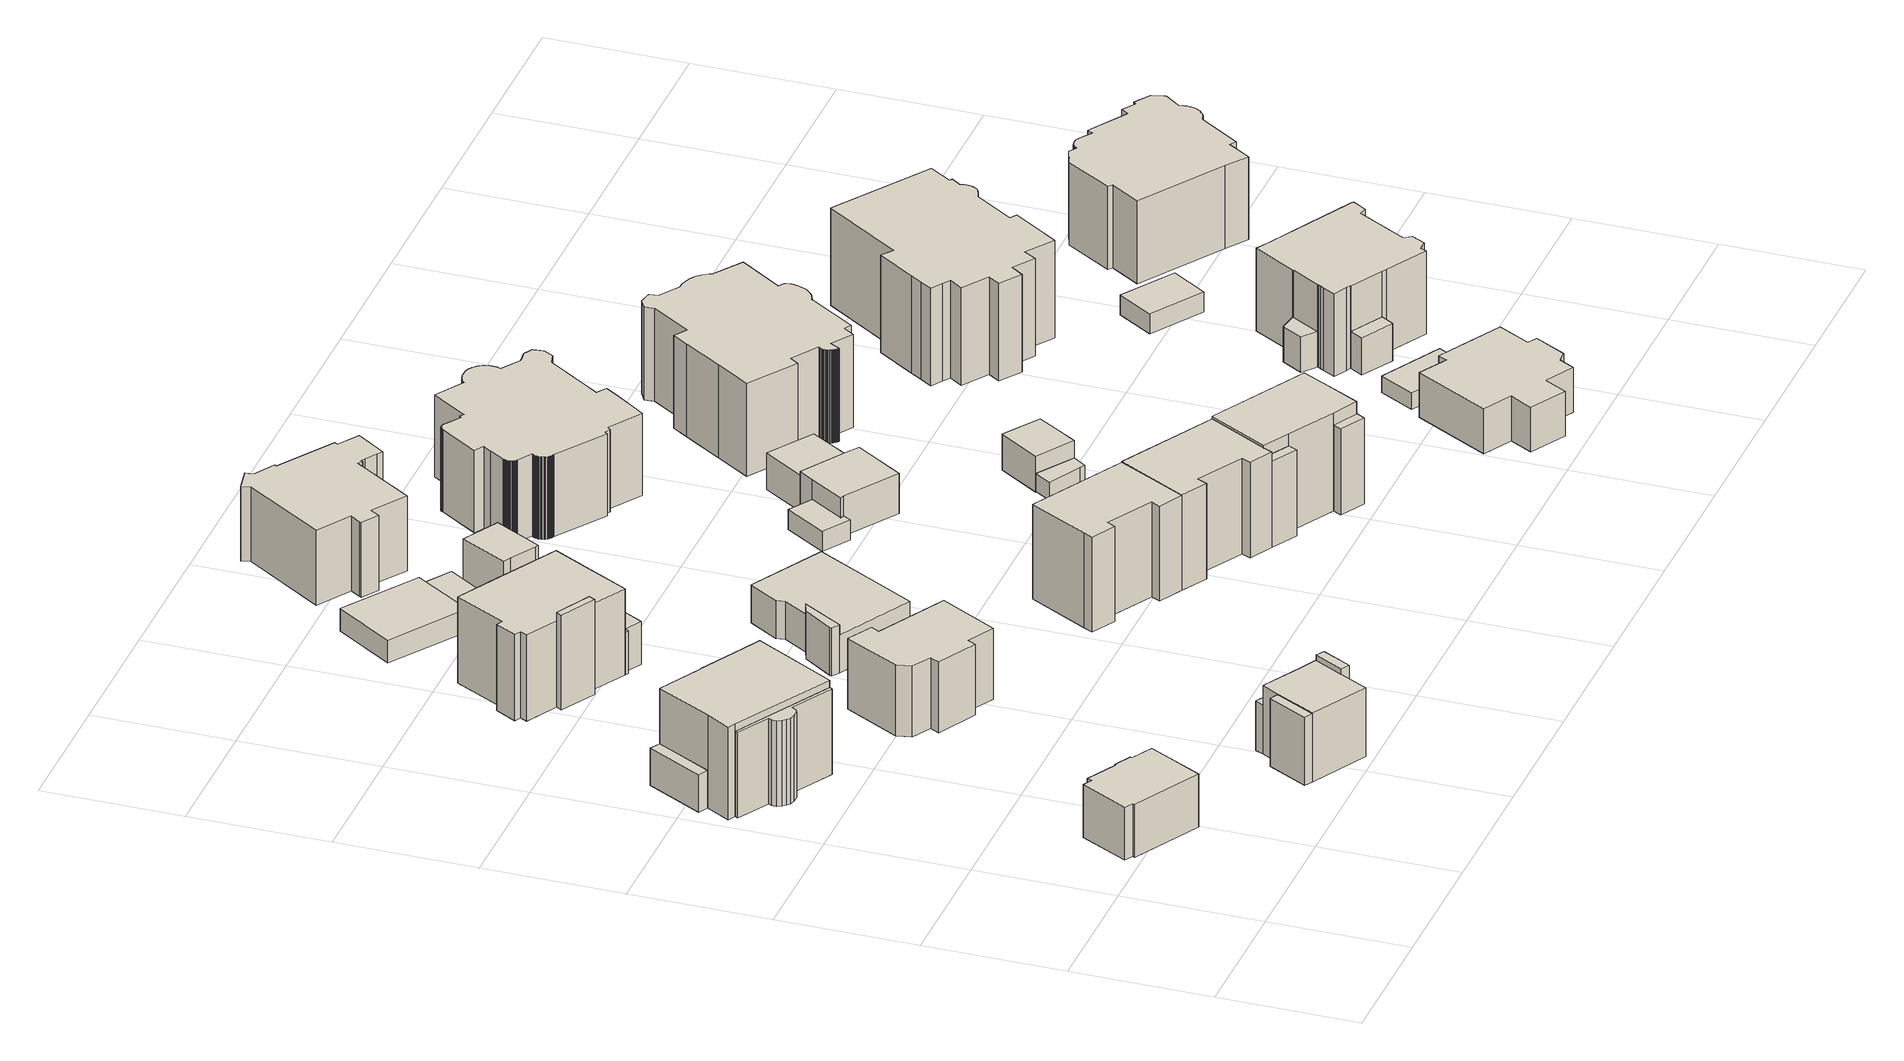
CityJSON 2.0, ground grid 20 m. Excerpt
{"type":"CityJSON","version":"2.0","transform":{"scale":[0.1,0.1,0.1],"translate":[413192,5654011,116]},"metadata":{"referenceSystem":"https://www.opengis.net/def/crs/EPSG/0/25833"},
"CityObjects":{
"building1":{"type":"Building","attributes":{"Dachtyp_tdc":"tdcFreeFormRoof","Gemeindeschluessel":14612000,"Dachneigung":35.09,"QualitaetDacherkennung":68,"Geometrietyp2DReferenz":"3000","measuredHeight":9.53,"function":"31001_9998","roofType":"5000"},"geometry":[{"type":"Solid","lod":"1","boundaries":[[[[0,1,2,3,4,5,6,7,8,9,10,11]],[[12,13,14,15,16,17,18,19,20,21,22,23]],[[11,13,12,0]],[[10,14,13,11]],[[9,15,14,10]],[[8,16,15,9]],[[7,17,16,8]],[[6,18,17,7]],[[5,19,18,6]],[[4,20,19,5]],[[3,21,20,4]],[[2,22,21,3]],[[1,23,22,2]],[[0,12,23,1]]]]}]},
"building2":{"type":"Building","attributes":{"Gemeindeschluessel":14612000,"Geometrietyp2DReferenz":"3000","function":"31001_9998","roofType":"9999"},"children":["building2-1","building2-2","building2-3","building2-4"]},
"building2-1":{"type":"BuildingPart","attributes":{"Dachtyp_tdc":"tdcFreeFormRoof","Dachneigung":73.37,"QualitaetDacherkennung":23,"Geometrietyp2DReferenz":"3000","measuredHeight":7.03,"roofType":"5000"},"parents":["building2"],"geometry":[{"type":"Solid","lod":"1","boundaries":[[[[24,25,26,27]],[[28,29,30,31]],[[27,29,28,24]],[[26,30,29,27]],[[25,31,30,26]],[[24,28,31,25]]]]}]},
"building2-2":{"type":"BuildingPart","attributes":{"Dachtyp_tdc":"tdcFreeFormRoof","Dachneigung":62.14,"QualitaetDacherkennung":12,"Geometrietyp2DReferenz":"3000","measuredHeight":11.59,"roofType":"5000"},"parents":["building2"],"geometry":[{"type":"Solid","lod":"1","boundaries":[[[[32,33,34,35,36,37,38,39]],[[40,41,42,43,44,45,46,47]],[[39,41,40,32]],[[38,42,41,39]],[[37,43,42,38]],[[36,44,43,37]],[[35,45,44,36]],[[34,46,45,35]],[[33,47,46,34]],[[32,40,47,33]]]]}]},
"building2-3":{"type":"BuildingPart","attributes":{"Dachtyp_tdc":"tdcFreeFormRoof","Dachneigung":50.91,"QualitaetDacherkennung":3,"Geometrietyp2DReferenz":"3000","measuredHeight":13.56,"roofType":"5000"},"parents":["building2"],"geometry":[{"type":"Solid","lod":"1","boundaries":[[[[48,49,50,51,52,53,54,55,56,57,58,59,60,61]],[[62,63,64,65,66,67,68,69,70,71,72,73,74,75]],[[61,63,62,48]],[[60,64,63,61]],[[59,65,64,60]],[[58,66,65,59]],[[57,67,66,58]],[[56,68,67,57]],[[55,69,68,56]],[[54,70,69,55]],[[53,71,70,54]],[[52,72,71,53]],[[51,73,72,52]],[[50,74,73,51]],[[49,75,74,50]],[[48,62,75,49]]]]}]},
"building2-4":{"type":"BuildingPart","attributes":{"Dachtyp_tdc":"tdcHipRoof","Dachneigung":34.32,"QualitaetDacherkennung":53,"Geometrietyp2DReferenz":"3000","measuredHeight":16.27,"roofType":"3200"},"parents":["building2"],"geometry":[{"type":"Solid","lod":"1","boundaries":[[[[76,77,78,79,80,81,82,83,84]],[[31,30,85,47,46,86,73,72,87]],[[84,30,31,76]],[[83,85,30,84]],[[82,47,85,83]],[[81,46,47,82]],[[80,86,46,81]],[[79,73,86,80]],[[78,72,73,79]],[[77,87,72,78]],[[76,31,87,77]]]]}]},
"building3":{"type":"Building","attributes":{"Gemeindeschluessel":14612000,"Geometrietyp2DReferenz":"3000","function":"31001_9998","roofType":"9999"},"children":["building3-1","building3-2","building3-3","building3-4"]},
"building3-1":{"type":"BuildingPart","attributes":{"Dachtyp_tdc":"tdcGableRoof","Dachneigung":54.84,"QualitaetDacherkennung":41,"Geometrietyp2DReferenz":"3000","measuredHeight":13.93,"roofType":"3100"},"parents":["building3"],"geometry":[{"type":"Solid","lod":"1","boundaries":[[[[88,89,90,91]],[[92,93,94,95]],[[91,93,92,88]],[[90,94,93,91]],[[89,95,94,90]],[[88,92,95,89]]]]}]},
"building3-2":{"type":"BuildingPart","attributes":{"Dachtyp_tdc":"tdcGableRoof","Dachneigung":53.6,"QualitaetDacherkennung":70,"Geometrietyp2DReferenz":"3000","measuredHeight":13.93,"roofType":"3100"},"parents":["building3"],"geometry":[{"type":"Solid","lod":"1","boundaries":[[[[96,97,98,99,100,101,102]],[[103,104,105,106,92,95,107]],[[102,104,103,96]],[[101,105,104,102]],[[100,106,105,101]],[[99,92,106,100]],[[98,95,92,99]],[[97,107,95,98]],[[96,103,107,97]]]]}]},
"building3-3":{"type":"BuildingPart","attributes":{"Dachtyp_tdc":"tdcFreeFormRoof","Dachneigung":70.6,"QualitaetDacherkennung":20,"Geometrietyp2DReferenz":"3000","measuredHeight":8.29,"roofType":"5000"},"parents":["building3"],"geometry":[{"type":"Solid","lod":"1","boundaries":[[[[108,109,110,111]],[[112,106,105,113]],[[111,106,112,108]],[[110,105,106,111]],[[109,113,105,110]],[[108,112,113,109]]]]}]},
"building3-4":{"type":"BuildingPart","attributes":{"Dachtyp_tdc":"tdcGableRoof","Dachneigung":54.09,"QualitaetDacherkennung":60,"Geometrietyp2DReferenz":"3000","measuredHeight":13.95,"roofType":"3100"},"parents":["building3"],"geometry":[{"type":"Solid","lod":"1","boundaries":[[[[114,115,116,117]],[[103,118,119,104]],[[117,118,103,114]],[[116,119,118,117]],[[115,104,119,116]],[[114,103,104,115]]]]}]},
"building4":{"type":"Building","attributes":{"Dachtyp_tdc":"tdcFreeFormRoof","Gemeindeschluessel":14612000,"Dachneigung":30.25,"QualitaetDacherkennung":30,"Geometrietyp2DReferenz":"3000","measuredHeight":13.7,"function":"31001_9998","roofType":"5000"},"geometry":[{"type":"Solid","lod":"1","boundaries":[[[[120,121,122,123,124,125,126,127,128,129,130]],[[131,132,133,134,135,136,137,138,139,140,141]],[[130,132,131,120]],[[129,133,132,130]],[[128,134,133,129]],[[127,135,134,128]],[[126,136,135,127]],[[125,137,136,126]],[[124,138,137,125]],[[123,139,138,124]],[[122,140,139,123]],[[121,141,140,122]],[[120,131,141,121]]]]}]},
"building5":{"type":"Building","attributes":{"Dachtyp_tdc":"tdcPolyFlatRoof","Gemeindeschluessel":14612000,"Dachneigung":0,"QualitaetDacherkennung":77,"Geometrietyp2DReferenz":"3000","measuredHeight":2.54,"function":"31001_9998","roofType":"1000"},"geometry":[{"type":"Solid","lod":"1","boundaries":[[[[142,143,144,145]],[[146,147,148,149]],[[145,147,146,142]],[[144,148,147,145]],[[143,149,148,144]],[[142,146,149,143]]]]}]},
"building6":{"type":"Building","attributes":{"Gemeindeschluessel":14612000,"Geometrietyp2DReferenz":"3000","function":"31001_9998","roofType":"9999"},"children":["building6-1","building6-2","building6-3","building6-4"]},
"building6-1":{"type":"BuildingPart","attributes":{"Dachtyp_tdc":"tdcPolyFlatRoof","Dachneigung":31.12,"QualitaetDacherkennung":32,"Geometrietyp2DReferenz":"3000","measuredHeight":10.98,"roofType":"2100"},"parents":["building6"],"geometry":[{"type":"Solid","lod":"1","boundaries":[[[[150,151,152,153,154,155]],[[156,157,158,159,160,161]],[[155,157,156,150]],[[154,158,157,155]],[[153,159,158,154]],[[152,160,159,153]],[[151,161,160,152]],[[150,156,161,151]]]]}]},
"building6-2":{"type":"BuildingPart","attributes":{"Dachtyp_tdc":"tdcGableRoof","Dachneigung":50.42,"QualitaetDacherkennung":33,"Geometrietyp2DReferenz":"3000","measuredHeight":16.03,"roofType":"3100"},"parents":["building6"],"geometry":[{"type":"Solid","lod":"1","boundaries":[[[[162,163,164,165]],[[166,167,168,169]],[[165,167,166,162]],[[164,168,167,165]],[[163,169,168,164]],[[162,166,169,163]]]]}]},
"building6-3":{"type":"BuildingPart","attributes":{"Dachtyp_tdc":"tdcCutTentRoof","Dachneigung":49.82,"QualitaetDacherkennung":58,"Geometrietyp2DReferenz":"3000","measuredHeight":15.74,"roofType":"9999"},"parents":["building6"],"geometry":[{"type":"Solid","lod":"1","boundaries":[[[[170,171,172,173,174,175,176,177,178,179,180,181]],[[182,183,184,157,156,185,186,168,167,187,188,189]],[[181,183,182,170]],[[180,184,183,181]],[[179,157,184,180]],[[178,156,157,179]],[[177,185,156,178]],[[176,186,185,177]],[[175,168,186,176]],[[174,167,168,175]],[[173,187,167,174]],[[172,188,187,173]],[[171,189,188,172]],[[170,182,189,171]]]]}]},
"building6-4":{"type":"BuildingPart","attributes":{"Dachtyp_tdc":"tdcPolyFlatRoof","Dachneigung":0,"QualitaetDacherkennung":50,"Geometrietyp2DReferenz":"3000","measuredHeight":6.42,"roofType":"1000"},"parents":["building6"],"geometry":[{"type":"Solid","lod":"1","boundaries":[[[[190,191,192,193,194,195,196,197]],[[186,185,198,199,200,201,202,203]],[[197,185,186,190]],[[196,198,185,197]],[[195,199,198,196]],[[194,200,199,195]],[[193,201,200,194]],[[192,202,201,193]],[[191,203,202,192]],[[190,186,203,191]]]]}]},
"building7":{"type":"Building","attributes":{"Dachtyp_tdc":"tdcFreeFormRoof","Gemeindeschluessel":14612000,"Dachneigung":10.03,"QualitaetDacherkennung":81,"Geometrietyp2DReferenz":"3000","measuredHeight":3.88,"function":"31001_9998","roofType":"5000"},"geometry":[{"type":"Solid","lod":"1","boundaries":[[[[204,205,206,207,208,209]],[[210,211,212,213,214,215]],[[209,211,210,204]],[[208,212,211,209]],[[207,213,212,208]],[[206,214,213,207]],[[205,215,214,206]],[[204,210,215,205]]]]}]},
"building8":{"type":"Building","attributes":{"Gemeindeschluessel":14612000,"Geometrietyp2DReferenz":"3000","function":"31001_9998","roofType":"9999"},"children":["building8-1","building8-2"]},
"building8-1":{"type":"BuildingPart","attributes":{"Dachtyp_tdc":"tdcCutTentRoof","Dachneigung":3.36,"QualitaetDacherkennung":39,"Geometrietyp2DReferenz":"3000","measuredHeight":7.54,"roofType":"9999"},"parents":["building8"],"geometry":[{"type":"Solid","lod":"1","boundaries":[[[[216,217,218,219,220,221,222,223]],[[224,225,226,227,228,229,230,231]],[[223,225,224,216]],[[222,226,225,223]],[[221,227,226,222]],[[220,228,227,221]],[[219,229,228,220]],[[218,230,229,219]],[[217,231,230,218]],[[216,224,231,217]]]]}]},
"building8-2":{"type":"BuildingPart","attributes":{"Dachtyp_tdc":"tdcPolyFlatRoof","Dachneigung":46.76,"QualitaetDacherkennung":28,"Geometrietyp2DReferenz":"3000","measuredHeight":10.73,"roofType":"2100"},"parents":["building8"],"geometry":[{"type":"Solid","lod":"1","boundaries":[[[[232,233,234,235,236]],[[230,229,237,238,239]],[[236,229,230,232]],[[235,237,229,236]],[[234,238,237,235]],[[233,239,238,234]],[[232,230,239,233]]]]}]},
"building9":{"type":"Building","attributes":{"Dachtyp_tdc":"tdcPolyFlatRoof","Gemeindeschluessel":14612000,"Dachneigung":2.89,"QualitaetDacherkennung":77,"Geometrietyp2DReferenz":"3000","measuredHeight":2.83,"function":"31001_9998","roofType":"2100"},"geometry":[{"type":"Solid","lod":"1","boundaries":[[[[240,241,242,243,244]],[[245,213,212,246,247]],[[244,213,245,240]],[[243,212,213,244]],[[242,246,212,243]],[[241,247,246,242]],[[240,245,247,241]]]]}]},
"building10":{"type":"Building","attributes":{"Dachtyp_tdc":"tdcFreeFormRoof","Gemeindeschluessel":14612000,"Dachneigung":30.64,"QualitaetDacherkennung":73,"Geometrietyp2DReferenz":"3000","measuredHeight":7.72,"function":"31001_9998","roofType":"5000"},"geometry":[{"type":"Solid","lod":"1","boundaries":[[[[248,249,250,251,252,253]],[[254,255,256,257,258,259]],[[253,255,254,248]],[[252,256,255,253]],[[251,257,256,252]],[[250,258,257,251]],[[249,259,258,250]],[[248,254,259,249]]]]}]},
"building11":{"type":"Building","attributes":{"Dachtyp_tdc":"tdcFreeFormRoof","Gemeindeschluessel":14612000,"Dachneigung":33.24,"QualitaetDacherkennung":72,"Geometrietyp2DReferenz":"3000","measuredHeight":16.38,"function":"31001_9998","roofType":"5000"},"geometry":[{"type":"Solid","lod":"1","boundaries":[[[[260,261,262,263,264,265,266,267,268,269]],[[270,271,272,273,274,275,276,277,278,279]],[[269,271,270,260]],[[268,272,271,269]],[[267,273,272,268]],[[266,274,273,267]],[[265,275,274,266]],[[264,276,275,265]],[[263,277,276,264]],[[262,278,277,263]],[[261,279,278,262]],[[260,270,279,261]]]]}]},
"building12":{"type":"Building","attributes":{"Dachtyp_tdc":"tdcFreeFormRoof","Gemeindeschluessel":14612000,"Dachneigung":0.034,"QualitaetDacherkennung":66,"Geometrietyp2DReferenz":"3000","measuredHeight":13.05,"function":"31001_9998","roofType":"5000"},"geometry":[{"type":"Solid","lod":"1","boundaries":[[[[280,281,282,283,284,285,286,287,288,289,290,291,292,293,294,295,296,297,298,299,300,301]],[[302,303,304,305,306,307,308,309,310,311,312,313,314,315,316,317,318,319,320,321,322,323]],[[301,303,302,280]],[[300,304,303,301]],[[299,305,304,300]],[[298,306,305,299]],[[297,307,306,298]],[[296,308,307,297]],[[295,309,308,296]],[[294,310,309,295]],[[293,311,310,294]],[[292,312,311,293]],[[291,313,312,292]],[[290,314,313,291]],[[289,315,314,290]],[[288,316,315,289]],[[287,317,316,288]],[[286,318,317,287]],[[285,319,318,286]],[[284,320,319,285]],[[283,321,320,284]],[[282,322,321,283]],[[281,323,322,282]],[[280,302,323,281]]]]}]},
"building13":{"type":"Building","attributes":{"Dachtyp_tdc":"tdcFreeFormRoof","Gemeindeschluessel":14612000,"Dachneigung":32.14,"QualitaetDacherkennung":84,"Geometrietyp2DReferenz":"3000","measuredHeight":16.34,"function":"31001_9998","roofType":"5000"},"geometry":[{"type":"Solid","lod":"1","boundaries":[[[[324,325,326,327,328,329,330,331,332,333]],[[334,335,336,337,279,278,277,338,339,340]],[[333,335,334,324]],[[332,336,335,333]],[[331,337,336,332]],[[330,279,337,331]],[[329,278,279,330]],[[328,277,278,329]],[[327,338,277,328]],[[326,339,338,327]],[[325,340,339,326]],[[324,334,340,325]]]]}]},
"building14":{"type":"Building","attributes":{"Dachtyp_tdc":"tdcPolyFlatRoof","Gemeindeschluessel":14612000,"Dachneigung":0,"QualitaetDacherkennung":0,"Geometrietyp2DReferenz":"3000","BezugspunktDach":"2000","measuredHeight":3,"function":"31001_9998"},"geometry":[{"type":"Solid","lod":"1","boundaries":[[[[341,342,343,344,345,346]],[[347,348,349,350,351,352]],[[346,348,347,341]],[[345,349,348,346]],[[344,350,349,345]],[[343,351,350,344]],[[342,352,351,343]],[[341,347,352,342]]]]}]},
"building15":{"type":"Building","attributes":{"Gemeindeschluessel":14612000,"Geometrietyp2DReferenz":"3000","function":"31001_9998","roofType":"9999"},"children":["building15-1","building15-2"]},
"building15-1":{"type":"BuildingPart","attributes":{"Dachtyp_tdc":"tdcCutTentRoof","Dachneigung":18.3,"QualitaetDacherkennung":45,"Geometrietyp2DReferenz":"3000","measuredHeight":6.7,"roofType":"9999"},"parents":["building15"],"geometry":[{"type":"Solid","lod":"1","boundaries":[[[[353,354,355,356,357,358,359,360]],[[361,349,362,363,364,365,351,350]],[[360,349,361,353]],[[359,362,349,360]],[[358,363,362,359]],[[357,364,363,358]],[[356,365,364,357]],[[355,351,365,356]],[[354,350,351,355]],[[353,361,350,354]]]]}]},
"building15-2":{"type":"BuildingPart","attributes":{"Dachtyp_tdc":"tdcHipAndGableRoof","Dachneigung":34.11,"QualitaetDacherkennung":45,"Geometrietyp2DReferenz":"3000","measuredHeight":6.76,"roofType":"5000"},"parents":["building15"],"geometry":[{"type":"Solid","lod":"1","boundaries":[[[[366,367,368,369]],[[362,370,371,363]],[[369,370,362,366]],[[368,371,370,369]],[[367,363,371,368]],[[366,362,363,367]]]]}]},
"building16":{"type":"Building","attributes":{"Gemeindeschluessel":14612000,"Geometrietyp2DReferenz":"3000","function":"31001_9998","roofType":"9999"},"children":["building16-1","building16-2","building16-3"]},
"building16-1":{"type":"BuildingPart","attributes":{"Dachtyp_tdc":"tdcPolyFlatRoof","Dachneigung":0,"QualitaetDacherkennung":52,"Geometrietyp2DReferenz":"3000","measuredHeight":12.86,"roofType":"1000"},"parents":["building16"],"geometry":[{"type":"Solid","lod":"1","boundaries":[[[[372,373,374,375]],[[376,340,339,377]],[[375,340,376,372]],[[374,339,340,375]],[[373,377,339,374]],[[372,376,377,373]]]]}]},
"building16-2":{"type":"BuildingPart","attributes":{"Dachtyp_tdc":"tdcGableRoof","Dachneigung":36.11,"QualitaetDacherkennung":88,"Geometrietyp2DReferenz":"3000","measuredHeight":16.51,"roofType":"3100"},"parents":["building16"],"geometry":[{"type":"Solid","lod":"1","boundaries":[[[[378,379,380,381,382,383]],[[384,385,386,377,339,338]],[[383,385,384,378]],[[382,386,385,383]],[[381,377,386,382]],[[380,339,377,381]],[[379,338,339,380]],[[378,384,338,379]]]]}]},
"building16-3":{"type":"BuildingPart","attributes":{"Dachtyp_tdc":"tdcPolyFlatRoof","Dachneigung":0,"QualitaetDacherkennung":56,"Geometrietyp2DReferenz":"3000","measuredHeight":12.88,"roofType":"1000"},"parents":["building16"],"geometry":[{"type":"Solid","lod":"1","boundaries":[[[[387,388,389,390]],[[391,386,385,392]],[[390,386,391,387]],[[389,385,386,390]],[[388,392,385,389]],[[387,391,392,388]]]]}]},
"building17":{"type":"Building","attributes":{"Dachtyp_tdc":"tdcFreeFormRoof","Gemeindeschluessel":14612000,"Dachneigung":40.84,"QualitaetDacherkennung":27,"Geometrietyp2DReferenz":"3000","measuredHeight":18.05,"function":"31001_9998","roofType":"5000"},"geometry":[{"type":"Solid","lod":"1","boundaries":[[[[393,394,395,396,397,398,399,400,401,402,403,404,405,406,407,408,409,410,411,412,413,414,415,416,417,418,419,420,421,422,423,424,425,426,427,428,429,430,431,432,433,434,435,436,437,438,439,440,441,442,443,444,445,446,447,448,449,450,451,452,453,454,455,456,457,458,459,460,461,462,463,464,465,466,467,468,469,470,471,472,473,474,475,476,477,478,479,480,481,482,483,484,485,486,487,488,489,490,491,492,493,494,495,496,497,498,499,500,501,502,503,504,505,506,507,508,509,510,511,512,513,514,515,516,517,518,519,520]],[[521,522,523,524,525,526,527,528,529,530,531,532,533,534,535,536,537,538,539,540,541,542,543,544,545,546,547,548,549,550,551,552,553,554,555,556,557,558,559,560,561,562,563,564,565,566,567,568,569,570,571,572,573,574,575,576,577,578,579,580,581,582,583,584,585,586,587,588,589,590,591,592,593,594,595,596,597,598,599,600,601,602,603,604,605,606,607,608,609,610,611,612,613,614,615,616,617,618,619,620,621,622,623,624,625,626,627,628,629,630,631,632,633,634,635,636,637,638,639,640,641,642,643,644,645,646,647,648]],[[520,522,521,393]],[[519,523,522,520]],[[518,524,523,519]],[[517,525,524,518]],[[516,526,525,517]],[[515,527,526,516]],[[514,528,527,515]],[[513,529,528,514]],[[512,530,529,513]],[[511,531,530,512]],[[510,532,531,511]],[[509,533,532,510]],[[508,534,533,509]],[[507,535,534,508]],[[506,536,535,507]],[[505,537,536,506]],[[504,538,537,505]],[[503,539,538,504]],[[502,540,539,503]],[[501,541,540,502]],[[500,542,541,501]],[[499,543,542,500]],[[498,544,543,499]],[[497,545,544,498]],[[496,546,545,497]],[[495,547,546,496]],[[494,548,547,495]],[[493,549,548,494]],[[492,550,549,493]],[[491,551,550,492]],[[490,552,551,491]],[[489,553,552,490]],[[488,554,553,489]],[[487,555,554,488]],[[486,556,555,487]],[[485,557,556,486]],[[484,558,557,485]],[[483,559,558,484]],[[482,560,559,483]],[[481,561,560,482]],[[480,562,561,481]],[[479,563,562,480]],[[478,564,563,479]],[[477,565,564,478]],[[476,566,565,477]],[[475,567,566,476]],[[474,568,567,475]],[[473,569,568,474]],[[472,570,569,473]],[[471,571,570,472]],[[470,572,571,471]],[[469,573,572,470]],[[468,574,573,469]],[[467,575,574,468]],[[466,576,575,467]],[[465,577,576,466]],[[464,578,577,465]],[[463,579,578,464]],[[462,580,579,463]],[[461,581,580,462]],[[460,582,581,461]],[[459,583,582,460]],[[458,584,583,459]],[[457,585,584,458]],[[456,586,585,457]],[[455,587,586,456]],[[454,588,587,455]],[[453,589,588,454]],[[452,590,589,453]],[[451,591,590,452]],[[450,592,591,451]],[[449,593,592,450]],[[448,594,593,449]],[[447,595,594,448]],[[446,596,595,447]],[[445,597,596,446]],[[444,598,597,445]],[[443,599,598,444]],[[442,600,599,443]],[[441,601,600,442]],[[440,602,601,441]],[[439,603,602,440]],[[438,604,603,439]],[[437,605,604,438]],[[436,606,605,437]],[[435,607,606,436]],[[434,608,607,435]],[[433,609,608,434]],[[432,610,609,433]],[[431,611,610,432]],[[430,612,611,431]],[[429,613,612,430]],[[428,614,613,429]],[[427,615,614,428]],[[426,616,615,427]],[[425,617,616,426]],[[424,618,617,425]],[[423,619,618,424]],[[422,620,619,423]],[[421,621,620,422]],[[420,622,621,421]],[[419,623,622,420]],[[418,624,623,419]],[[417,625,624,418]],[[416,626,625,417]],[[415,627,626,416]],[[414,628,627,415]],[[413,629,628,414]],[[412,630,629,413]],[[411,631,630,412]],[[410,632,631,411]],[[409,633,632,410]],[[408,634,633,409]],[[407,635,634,408]],[[406,636,635,407]],[[405,637,636,406]],[[404,638,637,405]],[[403,639,638,404]],[[402,640,639,403]],[[401,641,640,402]],[[400,642,641,401]],[[399,643,642,400]],[[398,644,643,399]],[[397,645,644,398]],[[396,646,645,397]],[[395,647,646,396]],[[394,648,647,395]],[[393,521,648,394]]]]}]},
"building18":{"type":"Building","attributes":{"Dachtyp_tdc":"tdcPolyFlatRoof","Gemeindeschluessel":14612000,"Dachneigung":18.92,"QualitaetDacherkennung":47,"Geometrietyp2DReferenz":"3000","measuredHeight":3.11,"function":"31001_9998","roofType":"2100"},"geometry":[{"type":"Solid","lod":"1","boundaries":[[[[649,650,651,652,653]],[[654,655,656,657,658]],[[653,655,654,649]],[[652,656,655,653]],[[651,657,656,652]],[[650,658,657,651]],[[649,654,658,650]]]]}]},
"building19":{"type":"Building","attributes":{"Dachtyp_tdc":"tdcHipRoof","Gemeindeschluessel":14612000,"Dachneigung":37.83,"QualitaetDacherkennung":76,"Geometrietyp2DReferenz":"3000","measuredHeight":6.67,"function":"31001_9998","roofType":"3200"},"geometry":[{"type":"Solid","lod":"1","boundaries":[[[[659,660,661,662]],[[663,664,665,666]],[[662,664,663,659]],[[661,665,664,662]],[[660,666,665,661]],[[659,663,666,660]]]]}]},
"building20":{"type":"Building","attributes":{"Dachtyp_tdc":"tdcFreeFormRoof","Gemeindeschluessel":14612000,"Dachneigung":42.25,"QualitaetDacherkennung":15,"Geometrietyp2DReferenz":"3000","measuredHeight":19.48,"function":"31001_9998","roofType":"5000"},"geometry":[{"type":"Solid","lod":"1","boundaries":[[[[667,668,669,670,671,672,673,674,675,676,677,678,679,680,681,682,683,684,685,686,687,688,689,690,691,692,693,694,695,696,697,698,699,700,701,702,703,704,705,706,707,708,709,710,711,712,713,714,715,716,717,718,719,720,721,722,723,724,725,726,727,728,729,730,731,732,733,734,735,736,737,738,739,740,741,742,743,744,745,746,747,748]],[[749,750,751,752,753,754,755,756,757,758,759,760,761,762,763,764,765,766,767,768,769,770,771,772,773,774,775,776,777,778,779,780,781,782,783,784,785,786,787,788,789,790,791,792,793,794,795,796,797,798,799,800,801,802,803,804,805,806,807,808,809,810,811,812,813,814,815,816,817,818,819,820,821,822,823,824,825,826,827,828,829,830]],[[748,750,749,667]],[[747,751,750,748]],[[746,752,751,747]],[[745,753,752,746]],[[744,754,753,745]],[[743,755,754,744]],[[742,756,755,743]],[[741,757,756,742]],[[740,758,757,741]],[[739,759,758,740]],[[738,760,759,739]],[[737,761,760,738]],[[736,762,761,737]],[[735,763,762,736]],[[734,764,763,735]],[[733,765,764,734]],[[732,766,765,733]],[[731,767,766,732]],[[730,768,767,731]],[[729,769,768,730]],[[728,770,769,729]],[[727,771,770,728]],[[726,772,771,727]],[[725,773,772,726]],[[724,774,773,725]],[[723,775,774,724]],[[722,776,775,723]],[[721,777,776,722]],[[720,778,777,721]],[[719,779,778,720]],[[718,780,779,719]],[[717,781,780,718]],[[716,782,781,717]],[[715,783,782,716]],[[714,784,783,715]],[[713,785,784,714]],[[712,786,785,713]],[[711,787,786,712]],[[710,788,787,711]],[[709,789,788,710]],[[708,790,789,709]],[[707,791,790,708]],[[706,792,791,707]],[[705,793,792,706]],[[704,794,793,705]],[[703,795,794,704]],[[702,796,795,703]],[[701,797,796,702]],[[700,798,797,701]],[[699,799,798,700]],[[698,800,799,699]],[[697,801,800,698]],[[696,802,801,697]],[[695,803,802,696]],[[694,804,803,695]],[[693,805,804,694]],[[692,806,805,693]],[[691,807,806,692]],[[690,808,807,691]],[[689,809,808,690]],[[688,810,809,689]],[[687,811,810,688]],[[686,812,811,687]],[[685,813,812,686]],[[684,814,813,685]],[[683,815,814,684]],[[682,816,815,683]],[[681,817,816,682]],[[680,818,817,681]],[[679,819,818,680]],[[678,820,819,679]],[[677,821,820,678]],[[676,822,821,677]],[[675,823,822,676]],[[674,824,823,675]],[[673,825,824,674]],[[672,826,825,673]],[[671,827,826,672]],[[670,828,827,671]],[[669,829,828,670]],[[668,830,829,669]],[[667,749,830,668]]]]}]},
"building21":{"type":"Building","attributes":{"Dachtyp_tdc":"tdcFreeFormRoof","Gemeindeschluessel":14612000,"Dachneigung":30.55,"QualitaetDacherkennung":59,"Geometrietyp2DReferenz":"3000","measuredHeight":9.79,"function":"31001_9998","roofType":"5000"},"geometry":[{"type":"Solid","lod":"1","boundaries":[[[[831,832,833,834,835,836,837,838,839,840,841,842,843,844,845]],[[846,847,848,849,850,851,852,853,854,855,856,857,858,859,860]],[[845,847,846,831]],[[844,848,847,845]],[[843,849,848,844]],[[842,850,849,843]],[[841,851,850,842]],[[840,852,851,841]],[[839,853,852,840]],[[838,854,853,839]],[[837,855,854,838]],[[836,856,855,837]],[[835,857,856,836]],[[834,858,857,835]],[[833,859,858,834]],[[832,860,859,833]],[[831,846,860,832]]]]}]},
"building22":{"type":"Building","attributes":{"Dachtyp_tdc":"tdcPolyFlatRoof","Gemeindeschluessel":14612000,"Dachneigung":0,"QualitaetDacherkennung":50,"Geometrietyp2DReferenz":"3000","measuredHeight":2.49,"function":"31001_9998","roofType":"1000"},"geometry":[{"type":"Solid","lod":"1","boundaries":[[[[861,862,863,864,865]],[[866,867,868,869,870]],[[865,867,866,861]],[[864,868,867,865]],[[863,869,868,864]],[[862,870,869,863]],[[861,866,870,862]]]]}]},
"building23":{"type":"Building","attributes":{"Gemeindeschluessel":14612000,"Geometrietyp2DReferenz":"3000","function":"31001_9998","roofType":"9999"},"children":["building23-1","building23-2","building23-3","building23-4"]},
"building23-1":{"type":"BuildingPart","attributes":{"Dachtyp_tdc":"tdcPolyFlatRoof","Dachneigung":9.59,"QualitaetDacherkennung":50,"Geometrietyp2DReferenz":"3000","measuredHeight":5.79,"roofType":"2100"},"parents":["building23"],"geometry":[{"type":"Solid","lod":"1","boundaries":[[[[871,872,873,874]],[[875,876,877,878]],[[873,876,875,874]],[[872,877,876,873]],[[871,878,877,872]],[[874,875,878,871]]]]}]},
"building23-2":{"type":"BuildingPart","attributes":{"Dachtyp_tdc":"tdcGableRoof","Dachneigung":45.93,"QualitaetDacherkennung":42,"Geometrietyp2DReferenz":"3000","measuredHeight":17.17,"roofType":"3100"},"parents":["building23"],"geometry":[{"type":"Solid","lod":"1","boundaries":[[[[879,880,881,882,883,884,885,886,887,888,889,890,891,892,893,894,895,896,897,898,899,900,901,902]],[[903,904,905,906,907,908,909,910,875,878,911,912,913,914,915,916,917,918,919,920,921,922,923,924]],[[902,904,903,879]],[[901,905,904,902]],[[900,906,905,901]],[[899,907,906,900]],[[898,908,907,899]],[[897,909,908,898]],[[896,910,909,897]],[[895,875,910,896]],[[894,878,875,895]],[[893,911,878,894]],[[892,912,911,893]],[[891,913,912,892]],[[890,914,913,891]],[[889,915,914,890]],[[888,916,915,889]],[[887,917,916,888]],[[886,918,917,887]],[[885,919,918,886]],[[884,920,919,885]],[[883,921,920,884]],[[882,922,921,883]],[[881,923,922,882]],[[880,924,923,881]],[[879,903,924,880]]]]}]},
"building23-3":{"type":"BuildingPart","attributes":{"Dachtyp_tdc":"tdcPolyFlatRoof","Dachneigung":3.88,"QualitaetDacherkennung":63,"Geometrietyp2DReferenz":"3000","measuredHeight":5.46,"roofType":"2100"},"parents":["building23"],"geometry":[{"type":"Solid","lod":"1","boundaries":[[[[925,926,927,928,929]],[[930,919,918,917,931]],[[929,919,930,925]],[[928,918,919,929]],[[927,917,918,928]],[[926,931,917,927]],[[925,930,931,926]]]]}]},
"building23-4":{"type":"BuildingPart","attributes":{"Dachtyp_tdc":"tdcFreeFormRoof","Dachneigung":72.08,"QualitaetDacherkennung":20,"Geometrietyp2DReferenz":"3000","measuredHeight":12.22,"roofType":"5000"},"parents":["building23"],"geometry":[{"type":"Solid","lod":"1","boundaries":[[[[932,933,934,935,936,937,938,939]],[[940,941,942,943,923,944,921,945]],[[939,941,940,932]],[[938,942,941,939]],[[937,943,942,938]],[[936,923,943,937]],[[935,944,923,936]],[[934,921,944,935]],[[933,945,921,934]],[[932,940,945,933]]]]}]},
"building24":{"type":"Building","attributes":{"Dachtyp_tdc":"tdcFreeFormRoof","Gemeindeschluessel":14612000,"Dachneigung":44.64,"QualitaetDacherkennung":24,"Geometrietyp2DReferenz":"3000","measuredHeight":19.55,"function":"31001_9998","roofType":"5000"},"geometry":[{"type":"Solid","lod":"1","boundaries":[[[[946,947,948,949,950,951,952,953,954,955,956,957,958,959,960,961,962,963,964,965,966,967,968,969,970,971,972,973,974,975,976,977,978,979,980,981,982,983,984,985,986,987,988,989,990,991,992,993,994,995,996]],[[997,998,999,1000,1001,1002,1003,1004,1005,1006,1007,1008,1009,1010,1011,1012,1013,1014,1015,1016,1017,1018,1019,1020,1021,1022,1023,1024,1025,1026,1027,1028,1029,1030,1031,1032,1033,1034,1035,1036,1037,1038,1039,1040,1041,1042,1043,1044,1045,1046,1047]],[[996,998,997,946]],[[995,999,998,996]],[[994,1000,999,995]],[[993,1001,1000,994]],[[992,1002,1001,993]],[[991,1003,1002,992]],[[990,1004,1003,991]],[[989,1005,1004,990]],[[988,1006,1005,989]],[[987,1007,1006,988]],[[986,1008,1007,987]],[[985,1009,1008,986]],[[984,1010,1009,985]],[[983,1011,1010,984]],[[982,1012,1011,983]],[[981,1013,1012,982]],[[980,1014,1013,981]],[[979,1015,1014,980]],[[978,1016,1015,979]],[[977,1017,1016,978]],[[976,1018,1017,977]],[[975,1019,1018,976]],[[974,1020,1019,975]],[[973,1021,1020,974]],[[972,1022,1021,973]],[[971,1023,1022,972]],[[970,1024,1023,971]],[[969,1025,1024,970]],[[968,1026,1025,969]],[[967,1027,1026,968]],[[966,1028,1027,967]],[[965,1029,1028,966]],[[964,1030,1029,965]],[[963,1031,1030,964]],[[962,1032,1031,963]],[[961,1033,1032,962]],[[960,1034,1033,961]],[[959,1035,1034,960]],[[958,1036,1035,959]],[[957,1037,1036,958]],[[956,1038,1037,957]],[[955,1039,1038,956]],[[954,1040,1039,955]],[[953,1041,1040,954]],[[952,1042,1041,953]],[[951,1043,1042,952]],[[950,1044,1043,951]],[[949,1045,1044,950]],[[948,1046,1045,949]],[[947,1047,1046,948]],[[946,997,1047,947]]]]}]},
"building25":{"type":"Building","attributes":{"Dachtyp_tdc":"tdcPolyFlatRoof","Gemeindeschluessel":14612000,"Dachneigung":0,"QualitaetDacherkennung":0,"Geometrietyp2DReferenz":"3000","BezugspunktDach":"2000","measuredHeight":3,"function":"31001_9998"},"geometry":[{"type":"Solid","lod":"1","boundaries":[[[[1048,1049,1050,1051]],[[1052,1053,1054,1055]],[[1051,1053,1052,1048]],[[1050,1054,1053,1051]],[[1049,1055,1054,1050]],[[1048,1052,1055,1049]]]]}]},
"building26":{"type":"Building","attributes":{"Dachtyp_tdc":"tdcFreeFormRoof","Gemeindeschluessel":14612000,"Dachneigung":44.81,"QualitaetDacherkennung":32,"Geometrietyp2DReferenz":"3000","measuredHeight":18.21,"function":"31001_9998","roofType":"5000"},"geometry":[{"type":"Solid","lod":"1","boundaries":[[[[1056,1057,1058,1059,1060,1061,1062,1063,1064,1065,1066,1067,1068,1069,1070,1071,1072,1073,1074,1075,1076,1077,1078,1079,1080,1081,1082,1083,1084,1085,1086,1087,1088,1089,1090,1091,1092,1093,1094,1095,1096,1097,1098,1099,1100,1101,1102,1103,1104,1105,1106,1107,1108,1109,1110,1111,1112,1113,1114,1115,1116,1117,1118,1119,1120,1121,1122,1123,1124]],[[1125,1126,1127,1128,1129,1130,1131,1132,1133,1134,1135,1136,1137,1138,1139,1140,1141,1142,1143,1144,1145,1146,1147,1148,1149,1150,1151,1152,1153,1154,1155,1156,1157,1158,1159,1160,1161,1162,1163,1164,1165,1166,1167,1168,1169,1170,1171,1172,1173,1174,1175,1176,1177,1178,1179,1180,1181,1182,1183,1184,1185,1186,1187,1188,1189,1190,1191,1192,1193]],[[1124,1126,1125,1056]],[[1123,1127,1126,1124]],[[1122,1128,1127,1123]],[[1121,1129,1128,1122]],[[1120,1130,1129,1121]],[[1119,1131,1130,1120]],[[1118,1132,1131,1119]],[[1117,1133,1132,1118]],[[1116,1134,1133,1117]],[[1115,1135,1134,1116]],[[1114,1136,1135,1115]],[[1113,1137,1136,1114]],[[1112,1138,1137,1113]],[[1111,1139,1138,1112]],[[1110,1140,1139,1111]],[[1109,1141,1140,1110]],[[1108,1142,1141,1109]],[[1107,1143,1142,1108]],[[1106,1144,1143,1107]],[[1105,1145,1144,1106]],[[1104,1146,1145,1105]],[[1103,1147,1146,1104]],[[1102,1148,1147,1103]],[[1101,1149,1148,1102]],[[1100,1150,1149,1101]],[[1099,1151,1150,1100]],[[1098,1152,1151,1099]],[[1097,1153,1152,1098]],[[1096,1154,1153,1097]],[[1095,1155,1154,1096]],[[1094,1156,1155,1095]],[[1093,1157,1156,1094]],[[1092,1158,1157,1093]],[[1091,1159,1158,1092]],[[1090,1160,1159,1091]],[[1089,1161,1160,1090]],[[1088,1162,1161,1089]],[[1087,1163,1162,1088]],[[1086,1164,1163,1087]],[[1085,1165,1164,1086]],[[1084,1166,1165,1085]],[[1083,1167,1166,1084]],[[1082,1168,1167,1083]],[[1081,1169,1168,1082]],[[1080,1170,1169,1081]],[[1079,1171,1170,1080]],[[1078,1172,1171,1079]],[[1077,1173,1172,1078]],[[1076,1174,1173,1077]],[[1075,1175,1174,1076]],[[1074,1176,1175,1075]],[[1073,1177,1176,1074]],[[1072,1178,1177,1073]],[[1071,1179,1178,1072]],[[1070,1180,1179,1071]],[[1069,1181,1180,1070]],[[1068,1182,1181,1069]],[[1067,1183,1182,1068]],[[1066,1184,1183,1067]],[[1065,1185,1184,1066]],[[1064,1186,1185,1065]],[[1063,1187,1186,1064]],[[1062,1188,1187,1063]],[[1061,1189,1188,1062]],[[1060,1190,1189,1061]],[[1059,1191,1190,1060]],[[1058,1192,1191,1059]],[[1057,1193,1192,1058]],[[1056,1125,1193,1057]]]]}]}
},
"vertices":[
[110,285,99],[73,216,99],[85,209,99],[84,206,99],[183,153,99],[225,231,99],[194,248,99],[195,250,99],[171,263,99],[170,261,99],[126,285,99],[123,278,99],[110,285,20],[123,278,20],[126,285,20],[170,261,20],[171,263,20],[195,250,20],[194,248,20],[225,231,20],[183,153,20],[84,206,20],[85,209,20],[73,216,20],
[9,773,76],[23,766,76],[67,846,76],[53,854,76],[9,773,20],[53,854,20],[67,846,20],[23,766,20],
[141,814,127],[131,812,127],[196,777,127],[205,793,127],[172,812,127],[164,797,127],[159,805,127],[152,811,127],[141,814,20],[152,811,20],[159,805,20],[164,797,20],[172,812,20],[205,793,20],[196,777,20],[131,812,20],
[91,670,148],[94,675,148],[155,642,148],[157,646,148],[14,725,148],[12,721,148],[58,695,148],[56,690,148],[56,683,148],[59,677,148],[63,672,148],[68,668,148],[76,666,148],[85,666,148],[91,670,20],[85,666,20],[76,666,20],[68,668,20],[63,672,20],[59,677,20],[56,683,20],[56,690,20],[58,695,20],[12,721,20],[14,725,20],[157,646,20],[155,642,20],[94,675,20],
[23,766,159],[3,731,159],[14,725,159],[157,646,159],[222,763,159],[196,777,159],[131,812,159],[130,812,159],[67,846,159],[130,812,20],[222,763,20],[3,731,20],
[468,91,129],[445,49,129],[457,42,129],[479,84,129],[468,91,18],[479,84,18],[457,42,18],[445,49,18],
[341,52,121],[423,8,121],[445,49,121],[468,91,121],[444,103,121],[386,135,121],[372,110,121],[341,52,18],[372,110,18],[386,135,18],[444,103,18],[423,8,18],
[451,116,92],[392,147,92],[386,135,92],[444,103,92],[451,116,18],[392,147,18],
[341,52,120],[372,110,120],[360,116,120],[329,59,120],[329,59,18],[360,116,18],
[359,517,124],[365,529,124],[404,508,124],[450,591,124],[349,645,124],[356,657,124],[320,677,124],[276,597,124],[281,576,124],[308,560,124],[301,547,124],[359,517,18],[301,547,18],[308,560,18],[281,576,18],[276,597,18],[320,677,18],[356,657,18],[349,645,18],[450,591,18],[404,508,18],[365,529,18],
[260,827,44],[312,798,44],[340,850,44],[288,879,44],[260,827,19],[288,879,19],[340,850,19],[312,798,19],
[370,1091,120],[377,1105,120],[299,1147,120],[303,1155,120],[278,1168,120],[267,1147,120],[370,1091,18],[267,1147,18],[278,1168,18],[303,1155,18],[299,1147,18],[377,1105,18],
[198,1025,160],[249,997,160],[254,1006,160],[203,1033,160],[198,1025,18],[203,1033,18],[254,1006,18],[249,997,18],
[170,1103,147],[153,1073,147],[162,1068,147],[157,1058,147],[203,1033,147],[254,1006,147],[308,976,147],[339,1034,147],[370,1091,147],[267,1147,147],[219,1173,147],[179,1099,147],[170,1103,18],[179,1099,18],[219,1173,18],[339,1034,18],[308,976,18],[157,1058,18],[162,1068,18],[153,1073,18],
[308,976,82],[313,973,82],[316,978,82],[340,965,82],[367,1013,82],[342,1026,82],[345,1031,82],[339,1034,82],[345,1031,18],[342,1026,18],[367,1013,18],[340,965,18],[316,978,18],[313,973,18],
[295,1359,51],[239,1275,51],[346,1204,51],[360,1224,51],[399,1284,51],[402,1288,51],[295,1359,17],[402,1288,17],[399,1284,17],[360,1224,17],[346,1204,17],[239,1275,17],
[456,822,76],[458,809,76],[436,774,76],[401,716,76],[510,658,76],[591,806,76],[489,861,76],[483,864,76],[456,822,19],[483,864,19],[489,861,19],[591,806,19],[510,658,19],[401,716,19],[436,774,19],[458,809,19],
[436,774,91],[420,768,91],[391,726,91],[390,723,91],[401,716,91],[390,723,19],[391,726,19],[420,768,19],
[389,1205,44],[411,1212,44],[441,1257,44],[399,1284,44],[360,1224,44],[389,1205,17],[441,1257,17],[411,1212,17],
[419,1179,86],[430,1173,86],[467,1152,86],[472,1150,86],[509,1218,86],[456,1247,86],[419,1179,18],[456,1247,18],[509,1218,18],[472,1150,18],[467,1152,18],[430,1173,18],
[705,385,161],[740,367,161],[747,380,161],[794,467,161],[657,541,161],[610,455,161],[603,442,161],[638,423,161],[645,435,161],[712,398,161],[705,385,19],[712,398,19],[645,435,19],[638,423,19],[603,442,19],[610,455,19],[657,541,19],[794,467,19],[747,380,19],[740,367,19],
[346,1409,129],[395,1378,129],[385,1363,129],[384,1361,129],[408,1345,129],[417,1359,129],[466,1326,129],[523,1413,129],[530,1409,129],[532,1412,129],[537,1408,129],[554,1397,129],[561,1392,129],[590,1434,129],[560,1454,129],[563,1458,129],[483,1510,129],[485,1513,129],[455,1531,129],[453,1543,129],[420,1537,129],[423,1524,129],[346,1409,17],[423,1524,17],[420,1537,17],[453,1543,17],[455,1531,17],[485,1513,17],[483,1510,17],[563,1458,17],[560,1454,17],[590,1434,17],[561,1392,17],[554,1397,17],[537,1408,17],[532,1412,17],[530,1409,17],[523,1413,17],[466,1326,17],[417,1359,17],[408,1345,17],[384,1361,17],[385,1363,17],[395,1378,17],
[845,310,162],[879,292,162],[885,305,162],[933,392,162],[794,467,162],[747,380,162],[740,367,162],[777,346,162],[784,360,162],[851,323,162],[845,310,19],[851,323,19],[784,360,19],[777,346,19],[933,392,19],[885,305,19],[879,292,19],
[687,838,46],[726,813,46],[733,824,46],[727,826,46],[759,876,46],[725,897,46],[687,838,16],[725,897,16],[759,876,16],[727,826,16],[733,824,16],[726,813,16],
[728,827,76],[727,826,76],[733,824,76],[809,775,76],[855,845,76],[839,856,76],[773,897,76],[759,876,76],[728,827,16],[773,897,16],[839,856,16],[855,845,16],[809,775,16],
[773,897,71],[839,856,71],[876,914,71],[811,956,71],[811,956,16],[876,914,16],
[917,271,148],[923,284,148],[885,305,148],[879,292,148],[917,271,19],[923,284,19],
[1075,315,166],[933,392,166],[885,305,166],[923,284,166],[992,247,166],[1028,228,166],[1075,315,19],[1028,228,19],[992,247,19],
[985,235,148],[1021,215,148],[1028,228,148],[992,247,148],[985,235,19],[1021,215,19],
[738,1342,143],[696,1368,143],[662,1316,143],[656,1320,143],[654,1317,143],[632,1331,143],[631,1332,143],[630,1333,143],[629,1333,143],[628,1334,143],[627,1334,143],[626,1334,143],[625,1334,143],[624,1334,143],[623,1334,143],[622,1334,143],[622,1333,143],[621,1333,143],[620,1333,143],[619,1333,143],[619,1332,143],[618,1332,143],[618,1331,143],[617,1331,143],[617,1330,143],[616,1329,143],[580,1274,143],[594,1266,143],[586,1254,143],[572,1232,143],[571,1231,143],[571,1230,143],[570,1229,143],[570,1228,143],[570,1227,143],[570,1226,143],[570,1225,143],[570,1224,143],[570,1223,143],[570,1222,143],[570,1221,143],[571,1220,143],[571,1219,143],[571,1218,143],[572,1218,143],[572,1217,143],[573,1216,143],[574,1215,143],[575,1214,143],[576,1214,143],[596,1201,143],[595,1200,143],[594,1198,143],[594,1197,143],[593,1196,143],[593,1195,143],[593,1194,143],[592,1192,143],[592,1191,143],[592,1190,143],[593,1188,143],[593,1187,143],[593,1186,143],[594,1184,143],[594,1183,143],[595,1182,143],[596,1180,143],[596,1179,143],[597,1179,143],[598,1178,143],[599,1177,143],[600,1176,143],[601,1175,143],[602,1175,143],[604,1174,143],[675,1126,143],[679,1131,143],[686,1126,143],[691,1131,143],[739,1100,143],[773,1149,143],[783,1164,143],[769,1173,143],[822,1252,143],[838,1256,143],[846,1270,143],[844,1286,143],[831,1293,143],[814,1291,143],[786,1309,143],[787,1312,143],[788,1314,143],[788,1316,143],[788,1318,143],[788,1320,143],[788,1322,143],[788,1324,143],[788,1326,143],[787,1328,143],[787,1330,143],[786,1332,143],[785,1334,143],[784,1336,143],[783,1338,143],[782,1339,143],[780,1341,143],[779,1342,143],[777,1344,143],[776,1345,143],[775,1345,143],[773,1347,143],[771,1348,143],[769,1349,143],[767,1349,143],[765,1350,143],[763,1350,143],[761,1350,143],[759,1350,143],[757,1350,143],[755,1350,143],[753,1350,143],[751,1349,143],[749,1349,143],[747,1348,143],[745,1347,143],[743,1346,143],[741,1345,143],[740,1344,143],[738,1342,20],[740,1344,20],[741,1345,20],[743,1346,20],[745,1347,20],[747,1348,20],[749,1349,20],[751,1349,20],[753,1350,20],[755,1350,20],[757,1350,20],[759,1350,20],[761,1350,20],[763,1350,20],[765,1350,20],[767,1349,20],[769,1349,20],[771,1348,20],[773,1347,20],[775,1345,20],[776,1345,20],[777,1344,20],[779,1342,20],[780,1341,20],[782,1339,20],[783,1338,20],[784,1336,20],[785,1334,20],[786,1332,20],[787,1330,20],[787,1328,20],[788,1326,20],[788,1324,20],[788,1322,20],[788,1320,20],[788,1318,20],[788,1316,20],[788,1314,20],[787,1312,20],[786,1309,20],[814,1291,20],[831,1293,20],[844,1286,20],[846,1270,20],[838,1256,20],[822,1252,20],[769,1173,20],[783,1164,20],[773,1149,20],[739,1100,20],[691,1131,20],[686,1126,20],[679,1131,20],[675,1126,20],[604,1174,20],[602,1175,20],[601,1175,20],[600,1176,20],[599,1177,20],[598,1178,20],[597,1179,20],[596,1179,20],[596,1180,20],[595,1182,20],[594,1183,20],[594,1184,20],[593,1186,20],[593,1187,20],[593,1188,20],[592,1190,20],[592,1191,20],[592,1192,20],[593,1194,20],[593,1195,20],[593,1196,20],[594,1197,20],[594,1198,20],[595,1200,20],[596,1201,20],[576,1214,20],[575,1214,20],[574,1215,20],[573,1216,20],[572,1217,20],[572,1218,20],[571,1218,20],[571,1219,20],[571,1220,20],[570,1221,20],[570,1222,20],[570,1223,20],[570,1224,20],[570,1225,20],[570,1226,20],[570,1227,20],[570,1228,20],[570,1229,20],[571,1230,20],[571,1231,20],[572,1232,20],[586,1254,20],[594,1266,20],[580,1274,20],[616,1329,20],[617,1330,20],[617,1331,20],[618,1331,20],[618,1332,20],[619,1332,20],[619,1333,20],[620,1333,20],[621,1333,20],[622,1333,20],[622,1334,20],[623,1334,20],[624,1334,20],[625,1334,20],[626,1334,20],[627,1334,20],[628,1334,20],[629,1333,20],[630,1333,20],[631,1332,20],[632,1331,20],[654,1317,20],[656,1320,20],[662,1316,20],[696,1368,20],
[905,603,42],[953,578,42],[960,574,42],[973,593,42],[920,627,42],[905,603,15],[920,627,15],[973,593,15],[960,574,15],[953,578,15],
[920,627,68],[973,593,68],[1011,652,68],[959,686,68],[920,627,14],[959,686,14],[1011,652,14],[973,593,14],
[1080,1122,155],[1079,1126,155],[1077,1129,155],[1075,1131,155],[1074,1134,155],[1071,1136,155],[1069,1139,155],[1067,1141,155],[1063,1143,155],[1059,1146,155],[1056,1147,155],[1053,1148,155],[1050,1149,155],[1047,1150,155],[1044,1151,155],[1041,1151,155],[1036,1151,155],[1007,1170,155],[1005,1183,155],[987,1186,155],[973,1178,155],[974,1164,155],[936,1107,155],[918,1119,155],[903,1096,155],[866,1040,155],[834,991,155],[903,945,155],[912,958,155],[951,933,155],[950,932,155],[949,931,155],[949,930,155],[948,928,155],[948,927,155],[947,926,155],[947,925,155],[947,924,155],[947,922,155],[947,921,155],[947,920,155],[947,919,155],[948,917,155],[948,916,155],[949,915,155],[949,914,155],[950,913,155],[951,912,155],[951,911,155],[952,910,155],[953,909,155],[954,908,155],[955,908,155],[956,907,155],[964,921,155],[995,901,155],[1006,917,155],[1016,911,155],[1061,980,155],[1065,981,155],[1067,982,155],[1070,983,155],[1072,985,155],[1074,987,155],[1076,988,155],[1078,990,155],[1080,992,155],[1082,995,155],[1084,998,155],[1085,1001,155],[1086,1004,155],[1087,1006,155],[1088,1009,155],[1088,1012,155],[1089,1014,155],[1089,1017,155],[1089,1020,155],[1088,1023,155],[1088,1025,155],[1088,1026,155],[1079,1032,155],[1121,1094,155],[1080,1122,16],[1121,1094,16],[1079,1032,16],[1088,1026,16],[1088,1025,16],[1088,1023,16],[1089,1020,16],[1089,1017,16],[1089,1014,16],[1088,1012,16],[1088,1009,16],[1087,1006,16],[1086,1004,16],[1085,1001,16],[1084,998,16],[1082,995,16],[1080,992,16],[1078,990,16],[1076,988,16],[1074,987,16],[1072,985,16],[1070,983,16],[1067,982,16],[1065,981,16],[1061,980,16],[1016,911,16],[1006,917,16],[995,901,16],[964,921,16],[956,907,16],[955,908,16],[954,908,16],[953,909,16],[952,910,16],[951,911,16],[951,912,16],[950,913,16],[949,914,16],[949,915,16],[948,916,16],[948,917,16],[947,919,16],[947,920,16],[947,921,16],[947,922,16],[947,924,16],[947,925,16],[947,926,16],[948,927,16],[948,928,16],[949,930,16],[949,931,16],[950,932,16],[951,933,16],[912,958,16],[903,945,16],[834,991,16],[866,1040,16],[903,1096,16],[918,1119,16],[936,1107,16],[974,1164,16],[973,1178,16],[987,1186,16],[1005,1183,16],[1007,1170,16],[1036,1151,16],[1041,1151,16],[1044,1151,16],[1047,1150,16],[1050,1149,16],[1053,1148,16],[1056,1147,16],[1059,1146,16],[1063,1143,16],[1067,1141,16],[1069,1139,16],[1071,1136,16],[1074,1134,16],[1075,1131,16],[1077,1129,16],[1079,1126,16],
[1200,114,80],[1242,91,80],[1224,58,80],[1276,29,80],[1294,62,80],[1336,39,80],[1348,61,80],[1365,62,80],[1390,107,80],[1377,115,80],[1402,161,80],[1356,186,80],[1308,212,80],[1301,199,80],[1260,222,80],[1200,114,13],[1260,222,13],[1301,199,13],[1308,212,13],[1356,186,13],[1402,161,13],[1377,115,13],[1390,107,13],[1365,62,13],[1348,61,13],[1336,39,13],[1294,62,13],[1276,29,13],[1224,58,13],[1242,91,13],
[1267,235,43],[1308,212,43],[1356,186,43],[1384,237,43],[1295,285,43],[1267,235,18],[1295,285,18],[1384,237,18],[1356,186,18],[1308,212,18],
[1339,342,74],[1328,324,74],[1375,298,74],[1386,316,74],[1386,316,18],[1375,298,18],[1328,324,18],[1339,342,18],
[1527,387,142],[1539,407,142],[1537,409,142],[1469,445,142],[1407,478,142],[1389,488,142],[1353,426,142],[1353,425,142],[1329,384,142],[1329,383,142],[1326,379,142],[1323,374,142],[1313,356,142],[1333,346,142],[1339,343,142],[1339,342,142],[1386,316,142],[1393,312,142],[1453,279,142],[1457,288,142],[1472,288,142],[1482,308,142],[1475,318,142],[1515,389,142],[1527,387,18],[1515,389,18],[1475,318,18],[1482,308,18],[1472,288,18],[1457,288,18],[1453,279,18],[1393,312,18],[1339,343,18],[1333,346,18],[1313,356,18],[1323,374,18],[1326,379,18],[1329,383,18],[1329,384,18],[1353,425,18],[1353,426,18],[1389,488,18],[1407,478,18],[1469,445,18],[1537,409,18],[1539,407,18],
[1327,430,71],[1309,400,71],[1329,384,71],[1353,425,71],[1353,426,71],[1327,430,18],[1309,400,18],
[1439,484,108],[1418,496,108],[1407,478,108],[1529,413,108],[1537,409,108],[1532,420,108],[1538,430,108],[1480,462,108],[1439,484,18],[1480,462,18],[1538,430,18],[1532,420,18],[1529,413,18],[1418,496,18],
[1421,941,156],[1285,1031,156],[1210,920,156],[1194,932,156],[1157,877,156],[1147,861,156],[1135,844,156],[1152,833,156],[1162,826,156],[1149,807,156],[1187,782,156],[1175,765,156],[1206,744,156],[1219,762,156],[1250,741,156],[1261,759,156],[1301,732,156],[1346,799,156],[1336,805,156],[1374,862,156],[1376,862,156],[1377,862,156],[1379,863,156],[1380,863,156],[1382,864,156],[1383,864,156],[1385,865,156],[1386,866,156],[1387,866,156],[1388,867,156],[1390,868,156],[1391,869,156],[1392,871,156],[1393,872,156],[1394,874,156],[1394,875,156],[1395,876,156],[1395,878,156],[1396,879,156],[1396,881,156],[1396,882,156],[1396,884,156],[1396,885,156],[1396,887,156],[1396,888,156],[1396,890,156],[1395,891,156],[1395,893,156],[1394,893,156],[1404,907,156],[1400,909,156],[1421,941,10],[1400,909,10],[1404,907,10],[1394,893,10],[1395,893,10],[1395,891,10],[1396,890,10],[1396,888,10],[1396,887,10],[1396,885,10],[1396,884,10],[1396,882,10],[1396,881,10],[1396,879,10],[1395,878,10],[1395,876,10],[1394,875,10],[1394,874,10],[1393,872,10],[1392,871,10],[1391,869,10],[1390,868,10],[1388,867,10],[1387,866,10],[1386,866,10],[1385,865,10],[1383,864,10],[1382,864,10],[1380,863,10],[1379,863,10],[1377,862,10],[1376,862,10],[1374,862,10],[1336,805,10],[1346,799,10],[1301,732,10],[1261,759,10],[1250,741,10],[1219,762,10],[1206,744,10],[1175,765,10],[1187,782,10],[1149,807,10],[1162,826,10],[1152,833,10],[1135,844,10],[1147,861,10],[1157,877,10],[1194,932,10],[1210,920,10],[1285,1031,10],
[1336,615,49],[1411,567,49],[1444,618,49],[1369,666,49],[1336,615,19],[1369,666,19],[1444,618,19],[1411,567,19],
[1591,780,144],[1574,792,144],[1572,793,144],[1571,793,144],[1570,794,144],[1569,794,144],[1568,795,144],[1567,795,144],[1566,795,144],[1565,795,144],[1564,795,144],[1563,795,144],[1562,795,144],[1560,795,144],[1559,795,144],[1558,794,144],[1556,794,144],[1555,793,144],[1554,792,144],[1553,791,144],[1552,791,144],[1551,790,144],[1550,789,144],[1550,788,144],[1549,787,144],[1538,794,144],[1512,785,144],[1470,718,144],[1476,713,144],[1448,670,144],[1569,592,144],[1600,571,144],[1621,604,144],[1630,598,144],[1669,657,144],[1671,658,144],[1673,658,144],[1675,659,144],[1677,659,144],[1679,660,144],[1680,661,144],[1682,662,144],[1684,663,144],[1685,665,144],[1687,666,144],[1688,667,144],[1689,669,144],[1691,671,144],[1692,674,144],[1693,675,144],[1693,677,144],[1694,679,144],[1694,681,144],[1694,683,144],[1695,685,144],[1695,687,144],[1694,689,144],[1694,691,144],[1694,693,144],[1693,695,144],[1692,697,144],[1701,709,144],[1710,721,144],[1705,740,144],[1682,755,144],[1679,751,144],[1659,764,144],[1652,753,144],[1596,788,144],[1591,780,20],[1596,788,20],[1652,753,20],[1659,764,20],[1679,751,20],[1682,755,20],[1705,740,20],[1710,721,20],[1701,709,20],[1692,697,20],[1693,695,20],[1694,693,20],[1694,691,20],[1694,689,20],[1695,687,20],[1695,685,20],[1694,683,20],[1694,681,20],[1694,679,20],[1693,677,20],[1693,675,20],[1692,674,20],[1691,671,20],[1689,669,20],[1688,667,20],[1687,666,20],[1685,665,20],[1684,663,20],[1682,662,20],[1680,661,20],[1679,660,20],[1677,659,20],[1675,659,20],[1673,658,20],[1671,658,20],[1669,657,20],[1630,598,20],[1621,604,20],[1600,571,20],[1569,592,20],[1448,670,20],[1476,713,20],[1470,718,20],[1512,785,20],[1538,794,20],[1549,787,20],[1550,788,20],[1550,789,20],[1551,790,20],[1552,791,20],[1553,791,20],[1554,792,20],[1555,793,20],[1556,794,20],[1558,794,20],[1559,795,20],[1560,795,20],[1562,795,20],[1563,795,20],[1564,795,20],[1565,795,20],[1566,795,20],[1567,795,20],[1568,795,20],[1569,794,20],[1570,794,20],[1571,793,20],[1572,793,20],[1574,792,20]
]}
